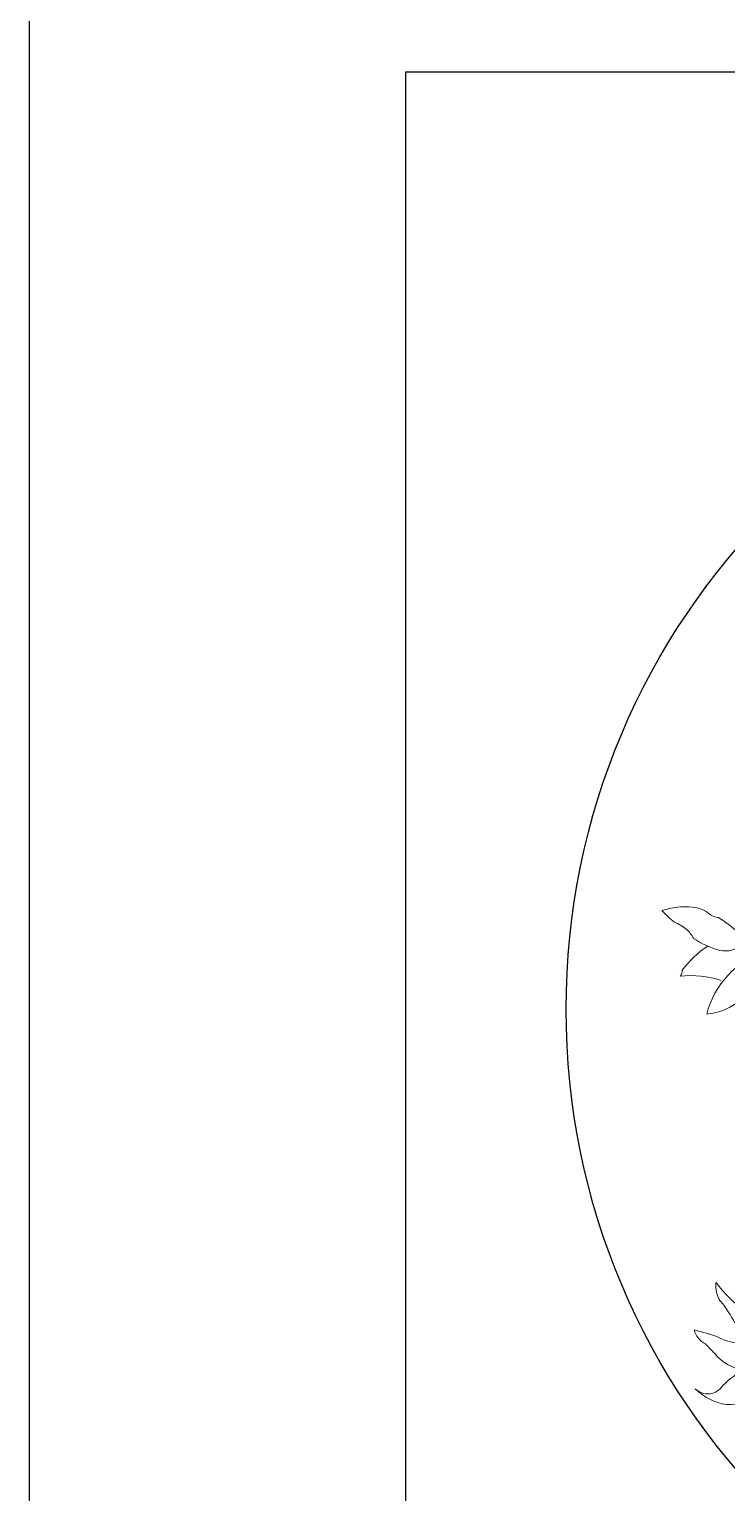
# Model space of a CAD drawing. Header units: inches. Extents: x 482566 to 494966, y -26460 to -22226.
# Drawn here: x 487793.45 to 487810.14, y -23962.78 to -23927.75 of the extents above; entities that cross this region are included whole.
import ezdxf

# ---------------------------------------------------------------- set-up
doc = ezdxf.new("R2010")
doc.units = ezdxf.units.IN
doc.header["$LTSCALE"] = 15
doc.header["$MEASUREMENT"] = 0
doc.linetypes.add('TRATTEGGIATA2', pattern=[9.525, 6.35, -3.175])
for name, color, linetype in [('furniture', 4, 'Continuous'), ('I-WALL-IN', 3, 'Continuous'), ('SUI GAS LINE', 30, 'TRATTEGGIATA2')]:
    doc.layers.add(name, color=color, linetype=linetype)
doc.layers.add('PLANTS', color=84, linetype='Continuous', lineweight=13)

# ---------------------------------------------------------------- blocks, each defined once
blk = doc.blocks.new('A$C137A2C16')
at = {"layer": 'PLANTS'}
for centre, radius, start, end in [((14.82, 14.24), 7.02, 141.2191, 167.9072), ((3.49, 24.32), 11.13, 302.9424, 315.8416), ((15.09, 16.04), 3.76, 174.1084, 219.6916), ((17.67, 14.7), 4.14, 162.2912, 194.8268), ((12.87, 15.28), 4.93, 175.0094, 212.4027), ((10.06, 13.47), 1.59, 108.9244, 211.5553), ((8.45, 6.59), 10.64, 37.6803, 50.0196), ((40.53, 31.06), 33.27, 211.5856, 213.6788), ((-5.47, 11.17), 19.31, 0.519, 7.3563), ((26.37, 19.16), 10.49, 206.7818, 220.909), ((14.72, 13.05), 1.92, 192.933, 242.5011), ((18.7, 14.75), 2.48, 222.2049, 263.9698), ((47.38, 4.02), 5.99, 78.0813, 160.5052), ((41.64, 13.83), 7.8, 270.6741, 330.0478), ((41.67, 2.35), 9.17, 17.2691, 37.3996), ((35.83, 5.88), 9.19, 341.2088, 4.5386), ((49.83, 5.88), 2.23, 144.5991, 182.3864), ((55.31, 6.11), 7.72, 182.4125, 201.1283), ((41.27, 11.56), 9.39, 294.0217, 313.3421), ((51.91, 4.88), 1.5, 172.8737, 207.1459), ((48.29, 3.02), 2.57, 350.9161, 27.4119), ((44.9, 2.22), 0.789, 75.3733, 117.7542), ((45.4, 0.45), 3.96, 31.4343, 46.7638), ((44.86, 0.67), 4.32, 8.7477, 25.1132), ((57.38, 5.2), 9.1, 205.143, 214.8294), ((43.93, 3.58), 6.96, 329.0844, 352.0289)]:
    blk.add_arc(centre, radius, start, end, dxfattribs=at)

msp = doc.modelspace()

# ---------------------------------------------------------------- linework, layer by layer
at = {"layer": 'furniture'}
msp.add_circle((487823.245, -23951.208), 16.945, dxfattribs=at)
at = {"layer": 'I-WALL-IN'}
for p, q in [((487793.454, -23919.783, 6.93), (487793.454, -24038.34, 6.93)), ((487999.237, -23928.783, 6.93), (487802.454, -23928.783, 6.93)), ((487802.454, -23928.783, 6.93), (487802.454, -24038.34, 6.93))]:
    msp.add_line(p, q, dxfattribs=at)
at = {"layer": 'SUI GAS LINE'}
msp.add_line((487796, -23682.5), (487796, -25231.5), dxfattribs=at)

# ---------------------------------------------------------------- block references
at = {"layer": 'PLANTS', "xscale": -0.266257615534413, "yscale": 0.2662576154863927, "zscale": 0.2662576154888036, "rotation": 256.9354429759433}
msp.add_blockref('A$C137A2C16', (487805.59, -23961.788, 6.93), dxfattribs=at)

doc.saveas('drawing.dxf')
